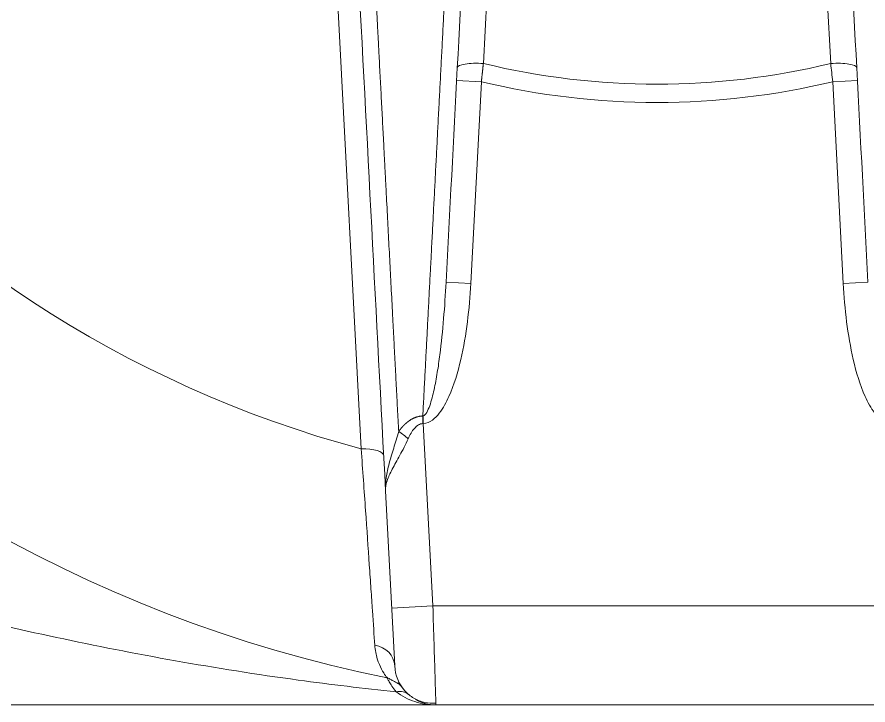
# Model space of a CAD drawing. Header units: millimetres. Extents: x 4664 to 8864, y -38 to 2932.
# Drawn here: x 6257.7 to 6347.4, y 1571.1 to 1643.7 of the extents above; entities that cross this region are included whole.
import ezdxf

# ---------------------------------------------------------------- set-up
doc = ezdxf.new("R2010")
doc.units = ezdxf.units.MM

msp = doc.modelspace()

# ---------------------------------------------------------------- linework, layer by layer
at = {"lineweight": 5}
for p, q in [((6288.215, 1707.573), (6293.949, 1598.158)), ((6306.839, 1638.79), (6310.444, 1707.573)), ((6343.48, 1638.79), (6339.875, 1707.573)), ((6304.023, 1636.993), (6306.631, 1636.857)), ((6305.517, 1615.602), (6306.631, 1636.857)), ((6346.296, 1636.993), (6343.688, 1636.857)), ((6344.802, 1615.602), (6343.688, 1636.857)), ((6305.517, 1615.602), (6302.909, 1615.738)), ((6344.802, 1615.602), (6347.41, 1615.738)), ((6300.508, 1600.817), (6300.475, 1601.625)), ((6301.515, 1581.595), (6300.508, 1600.817)), ((6296.52, 1593.723), (6297.487, 1575.273)), ((6297.168, 1581.367), (6301.515, 1581.595)), ((6348.804, 1581.595), (6301.515, 1581.595)), ((6296.654, 1574.054), (6296.692, 1574.003)), ((6301.834, 1571.148), (6348.484, 1571.148))]:
    msp.add_line(p, q, dxfattribs=at)
for centre, radius, start, end in [((6325.159, 1714.486), 143.338, 182.73527, 258.5448), ((6325.159, 1714.486), 120.442, 183.29067, 254.98177), ((6325.159, 1714.486), 77.882, 256.3945, 283.6055), ((6325.159, 1714.486), 79.81, 256.5759, 283.4241), ((6301.834, 1575.501), 4.353, 183, 222.23157), ((6296.173, 1571.443), 2.612, 73.20697, 78.5448), ((6296.173, 1571.443), 2.612, 35.63238, 50.84219), ((6301.834, 1575.501), 4.353, 240.12094, 270)]:
    msp.add_arc(centre, radius, start, end, dxfattribs=at)
for centre, major_axis, ratio, start_param, end_param in [((6306.703, 1638.228), (-2.608, 0.137), 0.217893, 4.671612, 6.283185), ((6343.616, 1638.228), (2.608, 0.137), 0.217893, 0, 1.611573), ((6300.453, 1600.815), (-0.063, 2.611), 0.007773, 4.71261, 5.02635), ((6297.907, 1599.174), (-2.1, 1.553), 0.256536, 4.410453, 4.899829), ((6293.718, 1597.294), (-2.608, -0.137), 0.327583, 3.141593, 4.606236), ((6294.879, 1575.136), (-2.608, -0.137), 0.904822, 3.141593, 4.47038), ((6297.217, 1570.287), (-1.732, -1.955), 0.691129, 3.141593, 3.854906)]:
    msp.add_ellipse(centre, major_axis=major_axis, ratio=ratio, start_param=start_param, end_param=end_param, dxfattribs=at)
for points, knots in [([(6290.549, 1707.658), (6291.057, 1697.967), (6291.565, 1688.284), (6292.575, 1669.01), (6293.078, 1659.399), (6294.577, 1630.799), (6295.562, 1612.01), (6296.52, 1593.723)], [0, 0, 0, 0, 0.25, 0.25, 0.5, 0.5, 1, 1, 1, 1]), ([(6302.909, 1615.738), (6303.692, 1630.679), (6304.49, 1645.904), (6305.697, 1668.942), (6306.102, 1676.668), (6306.913, 1692.142), (6307.319, 1699.893), (6307.726, 1707.658)], [0, 0, 0, 0, 0.5, 0.5, 0.75, 0.75, 1, 1, 1, 1]), ([(6347.41, 1615.738), (6346.627, 1630.679), (6345.829, 1645.904), (6344.622, 1668.942), (6344.217, 1676.668), (6343.406, 1692.142), (6343, 1699.893), (6342.593, 1707.658)], [0, 0, 0, 0, 0.5, 0.5, 0.75, 0.75, 1, 1, 1, 1]), ([(6343.688, 1636.857), (6343.654, 1637.182), (6343.619, 1637.507), (6343.549, 1638.152), (6343.514, 1638.473), (6343.48, 1638.79)], [0, 0, 0, 0, 0.5, 0.5, 1, 1, 1, 1]), ([(6302.909, 1615.738), (6302.841, 1614.445), (6302.755, 1613.159), (6302.541, 1610.606), (6302.413, 1609.339), (6302.172, 1607.456), (6302.084, 1606.832), (6301.882, 1605.592), (6301.771, 1604.98), (6301.577, 1604.094), (6301.508, 1603.804), (6301.356, 1603.237), (6301.273, 1602.959), (6301.088, 1602.438), (6300.986, 1602.195), (6300.75, 1601.797), (6300.617, 1601.648), (6300.475, 1601.625)], [0, 0, 0, 0, 0.25, 0.25, 0.5, 0.5, 0.625, 0.625, 0.75, 0.75, 0.8125, 0.8125, 0.875, 0.875, 0.9375, 0.9375, 1, 1, 1, 1]), ([(6300.508, 1600.817), (6300.856, 1600.831), (6301.181, 1600.98), (6301.739, 1601.387), (6301.975, 1601.64), (6302.608, 1602.452), (6302.93, 1603.06), (6303.764, 1604.918), (6304.149, 1606.24), (6304.762, 1608.879), (6304.987, 1610.211), (6305.329, 1612.894), (6305.446, 1614.244), (6305.517, 1615.602)], [0, 0, 0, 0, 0.0625, 0.0625, 0.125, 0.125, 0.25, 0.25, 0.5, 0.5, 0.75, 0.75, 1, 1, 1, 1]), ([(6349.811, 1600.817), (6349.462, 1600.831), (6349.138, 1600.98), (6348.58, 1601.387), (6348.344, 1601.64), (6347.71, 1602.452), (6347.388, 1603.06), (6346.555, 1604.918), (6346.17, 1606.24), (6345.556, 1608.879), (6345.332, 1610.211), (6344.989, 1612.894), (6344.873, 1614.244), (6344.802, 1615.602)], [0, 0, 0, 0, 0.0625, 0.0625, 0.125, 0.125, 0.25, 0.25, 0.5, 0.5, 0.75, 0.75, 1, 1, 1, 1]), ([(6300.453, 1601.622), (6300.451, 1601.622), (6300.447, 1601.622), (6300.439, 1601.621), (6300.424, 1601.621), (6300.395, 1601.62), (6300.337, 1601.616), (6300.257, 1601.609), (6300.158, 1601.595), (6300.049, 1601.576), (6299.935, 1601.549), (6299.829, 1601.519), (6299.746, 1601.492), (6299.675, 1601.466), (6299.608, 1601.44), (6299.537, 1601.409), (6299.465, 1601.377), (6299.393, 1601.341), (6299.317, 1601.301), (6299.242, 1601.258), (6299.171, 1601.215), (6299.11, 1601.177), (6299.061, 1601.144), (6299.021, 1601.116), (6298.997, 1601.1), (6298.987, 1601.092), (6298.986, 1601.092), (6298.985, 1601.091), (6298.984, 1601.09), (6298.983, 1601.089), (6298.981, 1601.088), (6298.978, 1601.086), (6298.976, 1601.084), (6298.973, 1601.082), (6298.969, 1601.079), (6298.966, 1601.077), (6298.961, 1601.074), (6298.957, 1601.071), (6298.952, 1601.067), (6298.947, 1601.063), (6298.942, 1601.059), (6298.936, 1601.055), (6298.93, 1601.051), (6298.923, 1601.046), (6298.917, 1601.041), (6298.91, 1601.035), (6298.902, 1601.03), (6298.894, 1601.024), (6298.886, 1601.017), (6298.878, 1601.011), (6298.869, 1601.004), (6298.86, 1600.997), (6298.851, 1600.99), (6298.841, 1600.982), (6298.831, 1600.974), (6298.821, 1600.966), (6298.81, 1600.957), (6298.799, 1600.949), (6298.788, 1600.939), (6298.776, 1600.93), (6298.764, 1600.92), (6298.752, 1600.91), (6298.74, 1600.9), (6298.727, 1600.889), (6298.714, 1600.878), (6298.701, 1600.867), (6298.688, 1600.855), (6298.674, 1600.843), (6298.66, 1600.83), (6298.646, 1600.818), (6298.631, 1600.805), (6298.617, 1600.791), (6298.602, 1600.778), (6298.586, 1600.763), (6298.571, 1600.749), (6298.555, 1600.734), (6298.539, 1600.719), (6298.523, 1600.703), (6298.506, 1600.687), (6298.49, 1600.671), (6298.473, 1600.654), (6298.456, 1600.637), (6298.439, 1600.62), (6298.421, 1600.602), (6298.403, 1600.584), (6298.386, 1600.565), (6298.368, 1600.546), (6298.349, 1600.527), (6298.331, 1600.507), (6298.312, 1600.486), (6298.293, 1600.466), (6298.274, 1600.445), (6298.255, 1600.423), (6298.236, 1600.401), (6298.216, 1600.379), (6298.197, 1600.356), (6298.177, 1600.333), (6298.157, 1600.309), (6298.137, 1600.285), (6298.117, 1600.261), (6298.096, 1600.236), (6298.076, 1600.211), (6298.055, 1600.185), (6298.034, 1600.159), (6298.013, 1600.132), (6297.992, 1600.105), (6297.971, 1600.077), (6297.95, 1600.049), (6297.928, 1600.021), (6297.914, 1600.002), (6297.907, 1599.992)], [0, 0, 0, 0, 0.00198, 0.003948, 0.007893, 0.015774, 0.031504, 0.062851, 0.091515, 0.125254, 0.167445, 0.202274, 0.229725, 0.249785, 0.273663, 0.298092, 0.32309, 0.348674, 0.374866, 0.404873, 0.431267, 0.454045, 0.473199, 0.488715, 0.500577, 0.500654, 0.500869, 0.501224, 0.501718, 0.502352, 0.503124, 0.504036, 0.505088, 0.506278, 0.507608, 0.509076, 0.510684, 0.51243, 0.514316, 0.51634, 0.518502, 0.520804, 0.523243, 0.525821, 0.528537, 0.531392, 0.534384, 0.537514, 0.540783, 0.544188, 0.547732, 0.551413, 0.555231, 0.559187, 0.563279, 0.567509, 0.571876, 0.57638, 0.581021, 0.585798, 0.590712, 0.595763, 0.60095, 0.606274, 0.611734, 0.617331, 0.623064, 0.628933, 0.634939, 0.641082, 0.64736, 0.653776, 0.660327, 0.667016, 0.673841, 0.680802, 0.687901, 0.695136, 0.702509, 0.710018, 0.717665, 0.725449, 0.733371, 0.74143, 0.749627, 0.757963, 0.766436, 0.775049, 0.783799, 0.792689, 0.801718, 0.810886, 0.820194, 0.829641, 0.839229, 0.848957, 0.858825, 0.868834, 0.878984, 0.889276, 0.899708, 0.910283, 0.920999, 0.931858, 0.942858, 0.954001, 0.965287, 0.976715, 0.988286, 1, 1, 1, 1]), ([(6298.912, 1599.226), (6299.095, 1599.634), (6299.304, 1600.011), (6299.696, 1600.461), (6299.836, 1600.586), (6300.143, 1600.765), (6300.307, 1600.815), (6300.474, 1600.816)], [0, 0, 0, 0, 0.5, 0.5, 0.75, 0.75, 1, 1, 1, 1]), ([(6297.907, 1599.992), (6297.736, 1599.368), (6297.555, 1598.779), (6297.209, 1597.658), (6297.041, 1597.118), (6296.835, 1596.353), (6296.773, 1596.104), (6296.666, 1595.61), (6296.621, 1595.364), (6296.52, 1594.646), (6296.496, 1594.188), (6296.52, 1593.723)], [0, 0, 0, 0, 0.25, 0.25, 0.5, 0.5, 0.625, 0.625, 0.75, 0.75, 1, 1, 1, 1]), ([(6296.52, 1593.723), (6296.502, 1594.07), (6296.56, 1594.415), (6296.747, 1594.981), (6296.827, 1595.179), (6297.012, 1595.586), (6297.118, 1595.797), (6297.469, 1596.459), (6297.749, 1596.949), (6298.326, 1598.012), (6298.626, 1598.593), (6298.912, 1599.226)], [0, 0, 0, 0, 0.25, 0.25, 0.375, 0.375, 0.5, 0.5, 0.75, 0.75, 1, 1, 1, 1]), ([(6293.949, 1598.158), (6294.112, 1595.907), (6294.267, 1593.716), (6294.555, 1589.621), (6294.687, 1587.709), (6294.87, 1585.048), (6294.929, 1584.191), (6295.039, 1582.578), (6295.09, 1581.822), (6295.234, 1579.698), (6295.316, 1578.476), (6295.384, 1577.46)], [0, 0, 0, 0, 0.25, 0.25, 0.5, 0.5, 0.625, 0.625, 0.75, 0.75, 1, 1, 1, 1]), ([(6301.834, 1571.148), (6301.834, 1571.148), (6301.826, 1571.42), (6301.794, 1572.466), (6301.77, 1573.241), (6301.711, 1575.175), (6301.676, 1576.334), (6301.598, 1578.861), (6301.557, 1580.227), (6301.515, 1581.595)], [0, 0, 0, 0, 0.25, 0.25, 0.5, 0.5, 0.75, 0.75, 1, 1, 1, 1]), ([(6297.642, 1572.548), (6294.178, 1572.898), (6290.735, 1573.308), (6282.939, 1574.371), (6278.609, 1575.057), (6270.103, 1576.569), (6265.921, 1577.395), (6257.697, 1579.151), (6253.656, 1580.081), (6249.673, 1581.049)], [0, 0, 0, 0, 0.206473, 0.206473, 0.470982, 0.470982, 0.735491, 0.735491, 1, 1, 1, 1]), ([(6295.384, 1577.46), (6295.42, 1576.925), (6295.521, 1576.444), (6295.783, 1575.596), (6295.946, 1575.229), (6296.259, 1574.631), (6296.41, 1574.4), (6296.578, 1574.157), (6296.624, 1574.094), (6296.654, 1574.054)], [0, 0, 0, 0, 0.282101, 0.282101, 0.564202, 0.564202, 0.846302, 0.846302, 1, 1, 1, 1]), ([(6296.698, 1573.988), (6296.706, 1573.972), (6296.72, 1573.943), (6296.776, 1573.834), (6296.83, 1573.732), (6297.054, 1573.342), (6297.286, 1572.968), (6297.642, 1572.548)], [0, 0, 0, 0, 0.170857, 0.170857, 0.447238, 0.447238, 1, 1, 1, 1]), ([(6297.856, 1573.735), (6298.038, 1573.333), (6298.494, 1572.617), (6299.482, 1571.802), (6300.64, 1571.36), (6301.43, 1571.314), (6301.828, 1571.349)], [0, 0, 0, 0, 0.250491, 0.507309, 0.760133, 1, 1, 1, 1]), ([(6297.642, 1572.548), (6298.242, 1572.077), (6298.911, 1571.733), (6300.331, 1571.266), (6301.087, 1571.148), (6301.834, 1571.148)], [0, 0, 0, 0, 0.5, 0.5, 1, 1, 1, 1]), ([(6249.673, 1571.148), (6254.176, 1571.148), (6258.623, 1571.148), (6267.439, 1571.148), (6271.808, 1571.148), (6280.49, 1571.148), (6284.807, 1571.148), (6293.375, 1571.148), (6297.618, 1571.148), (6301.834, 1571.148)], [0, 0, 0, 0, 0.25, 0.25, 0.5, 0.5, 0.75, 0.75, 1, 1, 1, 1])]:
    msp.add_open_spline(points, degree=3, knots=knots, dxfattribs=at)
for points, weights, knots in [([(6297.907, 1599.992), (6297.548, 1606.871), (6297.186, 1613.815), (6296.572, 1625.591), (6296.322, 1630.386), (6295.82, 1640.011), (6295.568, 1644.843), (6295.061, 1654.547), (6294.807, 1659.423), (6294.298, 1669.194), (6294.042, 1674.09), (6293.288, 1688.558), (6292.787, 1698.166), (6292.285, 1707.779)], [0.999999228806, 0.999999227863, 0.99999922691, 0.999999225292, 0.999999224633, 0.99999922331, 0.999999222646, 0.999999221309, 0.999999220638, 0.999999219292, 0.999999218617, 0.99999921662, 0.999999215295, 0.999999213965], [0, 0, 0, 0, 0.198113, 0.198113, 0.332898, 0.332898, 0.467682, 0.467682, 0.602467, 0.602467, 0.737251, 0.737251, 1, 1, 1, 1]), ([(6305.98, 1707.585), (6305.519, 1698.743), (6305.058, 1689.92), (6304.363, 1676.58), (6304.126, 1672.048), (6303.655, 1663.015), (6303.42, 1658.512), (6302.718, 1645.043), (6302.252, 1636.108), (6301.341, 1618.634), (6300.895, 1610.085), (6300.453, 1601.622)], [0.999999904393, 0.999999904541, 0.999999904689, 0.999999904913, 0.999999904989, 0.999999905141, 0.999999905216, 0.999999905442, 0.999999905591, 0.999999905883, 0.999999906026, 0.999999906167], [0, 0, 0, 0, 0.245954, 0.245954, 0.372629, 0.372629, 0.499305, 0.499305, 0.752655, 0.752655, 1, 1, 1, 1])]:
    msp.add_rational_spline(points, weights, degree=3, knots=knots, dxfattribs=at)
msp.add_rational_spline([(6306.631, 1636.857), (6306.7, 1637.504), (6306.771, 1638.162), (6306.839, 1638.79)], [0.999999245853, 0.99999923365, 0.999999220869, 0.999999208357], degree=3, dxfattribs=at)
for points, degree in [([(6300.475, 1601.625), (6300.468, 1601.624), (6300.461, 1601.623), (6300.453, 1601.622)], 3), ([(6300.474, 1600.816), (6300.485, 1600.816), (6300.496, 1600.816), (6300.508, 1600.817)], 3), ([(6296.646, 1574.064), (6297.979, 1573.331)], 1)]:
    msp.add_open_spline(points, degree=degree, dxfattribs=at)

doc.saveas('drawing.dxf')
